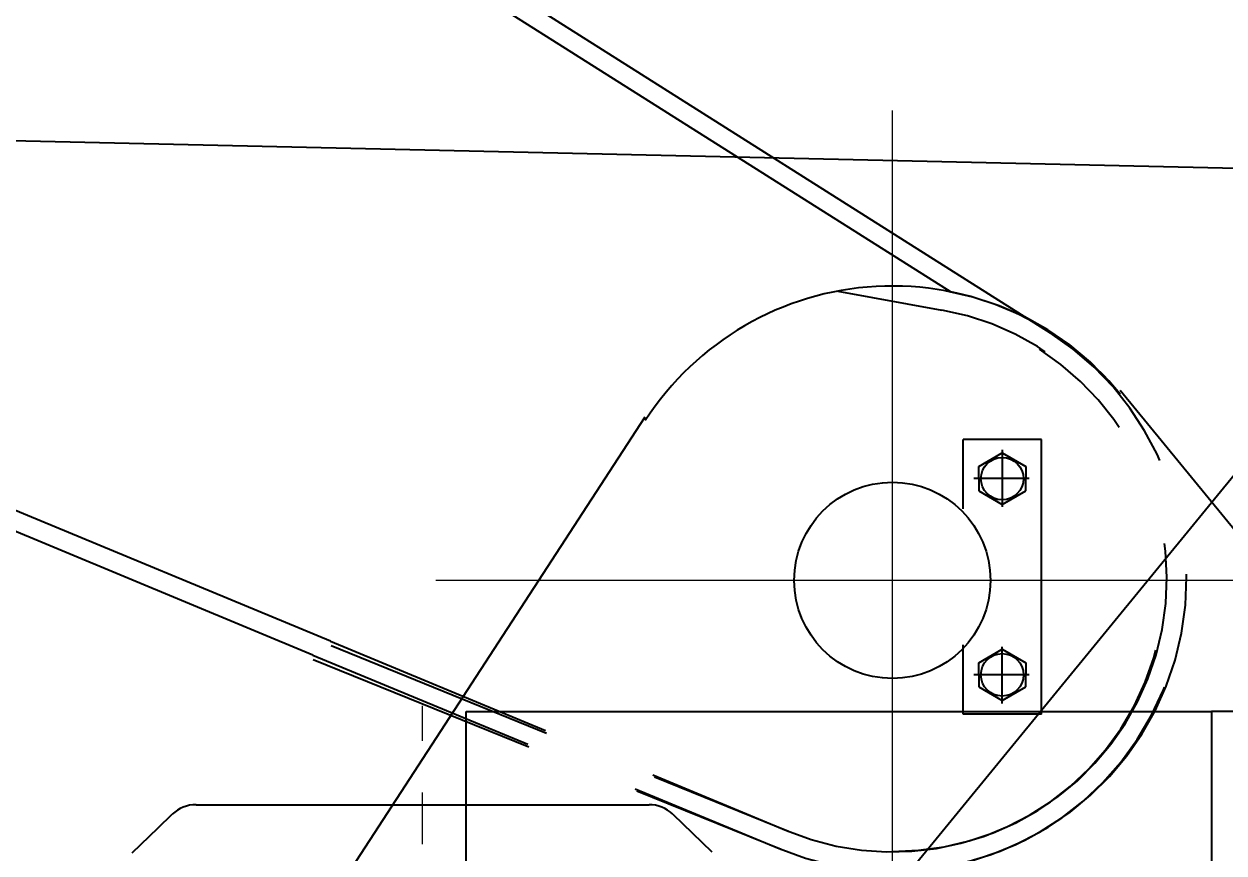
# Model space of a CAD drawing. Header units: millimetres. Extents: x -4 to 3776, y -4 to 4079.
# Drawn here: x 454.91 to 460.72, y 545.66 to 549.67 of the extents above; entities that cross this region are included whole.
import ezdxf
from ezdxf import colors
from ezdxf.entities.mleader import LeaderData, LeaderLine
from ezdxf.math import Vec2, Vec3

# ---------------------------------------------------------------- set-up
doc = ezdxf.new("R2010")
doc.units = ezdxf.units.MM
doc.linetypes.add('CENTER', pattern=[2, 1.25, -0.25, 0.25, -0.25])
doc.linetypes.add('DASHED', pattern=[0.75, 0.5, -0.25])
for name, color, linetype in [('1轮廓实线层', 7, 'Continuous'), ('4虚线层', 6, 'DASHED'), ('BK_kedu', 255, 'Continuous')]:
    doc.layers.add(name, color=color, linetype=linetype)
doc.layers.add('3中心线层', color=2, linetype='CENTER', lineweight=13)
doc.styles.get("Standard").update_dxf_attribs({"font": 'arial.ttf'})

# ---------------------------------------------------------------- blocks, each defined once
blk = doc.blocks.new('cfd')
at = {"color": 7, "ltscale": 0.5}
for p, q in [((-1192.3757, -183.338), (-1187.1975, -184.2714)), ((-1192.3773, -183.3592), (-1187.3129, -184.2708))]:
    blk.add_line(p, q, dxfattribs=at)
at = {"color": 7}
for p, q in [((-1187.7892, -184.869), (-1198.462, -184.7879)), ((-1187.8013, -184.89), (-1198.4621, -184.809))]:
    blk.add_line(p, q, dxfattribs=at)
at = {"layer": '4虚线层', "color": 7, "ltscale": 0.5}
for p, q in [((-1187.7892, -184.869), (-1187.2589, -184.8731)), ((-1187.8013, -184.89), (-1187.2591, -184.8941))]:
    blk.add_line(p, q, dxfattribs=at)
at = {"layer": '4虚线层', "color": 3, "ltscale": 0.5}
for p, q in [((-1187.787, -184.8731), (-1187.2567, -184.8731)), ((-1187.799, -184.8941), (-1187.2567, -184.8941))]:
    blk.add_line(p, q, dxfattribs=at)
at = {"layer": '4虚线层', "color": 7}
for radius, start, end in [(0.314, 269.1896, 79.5162), (0.2929, 269.1627, 79.5386)]:
    blk.add_arc((-1187.2546, -184.5802), radius, start, end, dxfattribs=at)
blk = doc.blocks.new('fds')
at = {"color": 3}
for p, q in [((-1185.9046, -185.7306), (-1187.0119, -184.3782)), ((-1187.0966, -184.4306), (-1187.1808, -184.4306)), ((-1187.1808, -184.505), (-1187.1808, -184.4306)), ((-1187.0966, -184.7256), (-1187.0966, -184.4306)), ((-1187.1808, -184.7256), (-1187.1808, -184.6512)), ((-1187.0966, -184.7256), (-1187.1808, -184.7256))]:
    blk.add_line(p, q, dxfattribs=at)
at = {"color": 3, "ltscale": 0.5}
for p, q in [((-1187.9057, -184.9957), (-1187.5221, -184.4064)), ((-1186.1131, -184.7226), (-1186.9138, -184.7226)), ((-1186.9138, -184.7226), (-1186.9138, -185.8605))]:
    blk.add_line(p, q, dxfattribs=at)
at = {"color": 3}
blk.add_circle((-1187.2567, -184.5819), 0.1054, dxfattribs=at)
blk.add_arc((-1187.2567, -184.5819), 0.3161, 39.2295, 147.1055, dxfattribs=at)
at = {"layer": '1轮廓实线层', "color": 3, "lineweight": 25}
for p, q in [((-1187.164, -184.4597), (-1187.1387, -184.4451)), ((-1187.1387, -184.4451), (-1187.1134, -184.4597)), ((-1187.164, -184.4727), (-1187.164, -184.4597)), ((-1187.1134, -184.4597), (-1187.1134, -184.4727)), ((-1187.164, -184.4727), (-1187.164, -184.4857)), ((-1187.1134, -184.4857), (-1187.1134, -184.4727)), ((-1187.164, -184.4857), (-1187.1387, -184.5003)), ((-1187.1387, -184.5003), (-1187.1134, -184.4857)), ((-1187.164, -184.6704), (-1187.1387, -184.6559)), ((-1187.1387, -184.6559), (-1187.1134, -184.6704)), ((-1187.164, -184.6834), (-1187.164, -184.6704)), ((-1187.1134, -184.6704), (-1187.1134, -184.6834)), ((-1187.164, -184.6834), (-1187.164, -184.6964)), ((-1187.1134, -184.6964), (-1187.1134, -184.6834)), ((-1187.164, -184.6964), (-1187.1387, -184.711)), ((-1187.1387, -184.711), (-1187.1134, -184.6964))]:
    blk.add_line(p, q, dxfattribs=at)
for centre in [(-1187.1387, -184.4727), (-1187.1387, -184.6834)]:
    blk.add_circle(centre, 0.0228, dxfattribs=at)
at = {"layer": '3中心线层', "color": 4}
for p, q in [((-1187.2567, -185.0751), (-1187.2567, -184.0773)), ((-1186.5778, -184.5819), (-1187.7471, -184.5819))]:
    blk.add_line(p, q, dxfattribs=at)
at = {"layer": '3中心线层', "color": 3, "lineweight": 25}
for p, q in [((-1187.1387, -184.4418), (-1187.1387, -184.5028)), ((-1187.1098, -184.4727), (-1187.1692, -184.4727)), ((-1187.1387, -184.7143), (-1187.1387, -184.6533)), ((-1187.1098, -184.6834), (-1187.1692, -184.6834))]:
    blk.add_line(p, q, dxfattribs=at)
at = {"layer": '4虚线层', "color": 3}
blk.add_line((-1187.3153, -184.2713), (-1187.2037, -184.2917), dxfattribs=at)
for radius, start, end in [(0.314, 269.6252, 79.9518), (0.2929, 269.5983, 79.9742)]:
    blk.add_arc((-1187.2547, -184.5801), radius, start, end, dxfattribs=at)
at = {"color": 6, "rotation": 337.9074874299324}
blk.add_blockref('cfd', (-17.7513, -460.083), dxfattribs=at)

msp = doc.modelspace()

# ---------------------------------------------------------------- linework, layer by layer
at = {"color": 4, "lineweight": 25}
msp.add_line((303.4468, 552.5103), (696.2784, 543.6695), dxfattribs=at)
at = {"color": 3}
msp.add_line((456.1126, 541.8062), (461.0973, 547.8944), dxfattribs=at)
at = {"color": 3, "ltscale": 0.5}
for p, q in [((457.0511, 546.344), (460.6556, 546.344)), ((457.0511, 541.2218), (457.0511, 546.344)), ((460.6556, 546.344), (460.6556, 541.2218))]:
    msp.add_line(p, q, dxfattribs=at)
at = {"color": 3, "ltscale": 0.1}
for p, q in [((455.7451, 545.8927), (457.9351, 545.8927)), ((455.7451, 545.8927), (457.9351, 545.8927)), ((455.5621, 545.7808), (455.6299, 545.8462)), ((455.5621, 545.7808), (455.6299, 545.8462)), ((458.0503, 545.8462), (458.239, 545.6642)), ((455.436, 545.6592), (455.5621, 545.7808))]:
    msp.add_line(p, q, dxfattribs=at)
for centre, start, end in [((455.7451, 545.7267), 90, 133.95837), ((455.7451, 545.7267), 90, 133.95837), ((457.9351, 545.7267), 46.04163, 90), ((457.9351, 545.7267), 46.04163, 90)]:
    msp.add_arc(centre, 0.166, start, end, dxfattribs=at)
at = {"layer": '3中心线层', "color": 4}
msp.add_line((459.1433, 546.9775), (464.4069, 546.9775), dxfattribs=at)
at = {"layer": '3中心线层', "color": 3}
msp.add_line((456.8401, 540.2015), (456.8401, 546.3699), dxfattribs=at)

# ---------------------------------------------------------------- block references
at = {"color": 6, "xscale": 4.501575, "yscale": 4.501575, "zscale": 4.501575}
msp.add_blockref('fds', (5803.637, 1377.8866), dxfattribs=at)

# ---------------------------------------------------------------- leaders
at = {"layer": 'BK_kedu'}
ml = msp.add_multileader_mtext('Standard', dxfattribs=at)
ml.set_content('', color=256)
ml.set_leader_properties()
ml.build(insert=Vec2(0, 0))
ml.multileader.update_dxf_attribs({"text_right_attachment_type": 6, "dogleg_length": 0.36, "arrow_head_size": 0.18})
ctx = ml.context
ctx.base_point, ctx.char_height, ctx.arrow_head_size, ctx.landing_gap_size, ctx.plane_origin = Vec3(3775.9986, 4079.3284), 0.18, 0.18, 0.09, Vec3(3774.6386, 4079.3284)
ctx.right_attachment = 6
notes = []
notes.append((ctx, [(0, (0, 0, 0), (0, 0), (1, 0), 1, [])]))
ctx.mtext.insert, ctx.mtext.flow_direction = Vec3(3776.0886, 4079.4184), 5
for ctx, leaders in notes:
    for number, flags, end, landing, length, lines in leaders:
        leader = LeaderData()
        leader.index, (leader.has_last_leader_line, leader.has_dogleg_vector, leader.attachment_direction) = number, flags
        leader.last_leader_point, leader.dogleg_vector, leader.dogleg_length = Vec3(end), Vec3(landing), length
        for number, points, colour, breaks in lines:
            line = LeaderLine()
            line.index, line.vertices, line.color, line.breaks = number, Vec3.list(points), colors.encode_raw_color(colour), breaks
            leader.lines.append(line)
        ctx.leaders.append(leader)

doc.saveas('drawing.dxf')
